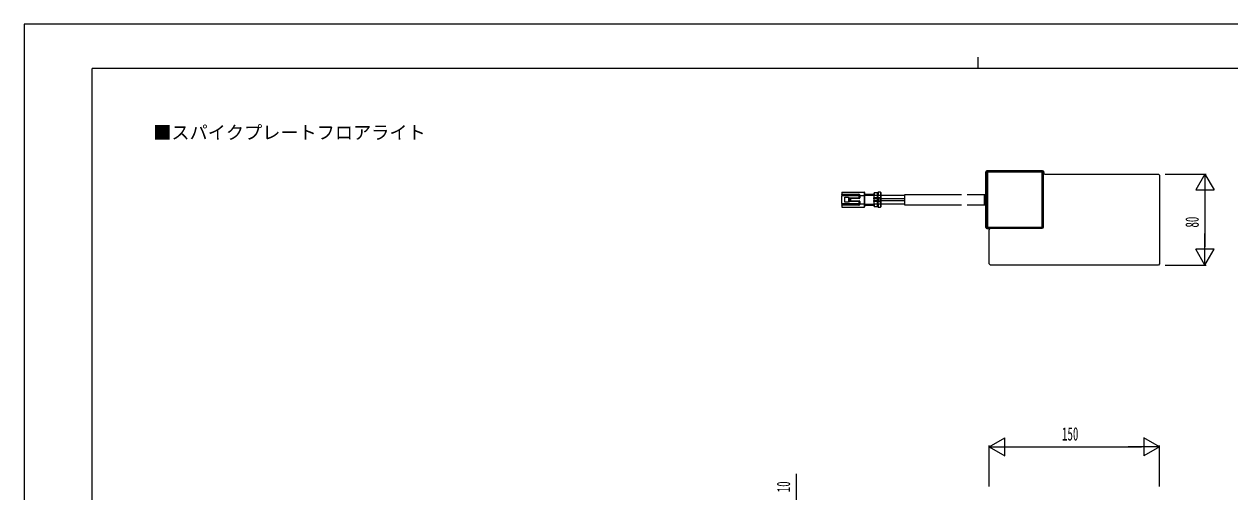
# Model space of a CAD drawing. Units: millimetres, scale not verified. Extents: x -841 to 841, y -594 to 594.
# Drawn here: x -841 to 221, y 182 to 594 of the extents above; entities that cross this region are included whole.
import ezdxf
from ezdxf.enums import TextEntityAlignment as Align

# ---------------------------------------------------------------- set-up
doc = ezdxf.new("R2010")
doc.units = ezdxf.units.MM
doc.header["$LTSCALE"] = 2
for name, color, linetype in [('0-1_USER1', 3, 'Continuous'), ('0-2_YKK_13', 4, 'Continuous'), ('0-3_YKK_D', 6, 'Continuous'), ('0-4_YKK_ZWAK', 7, 'Continuous')]:
    doc.layers.add(name, color=color, linetype=linetype)
doc.styles.add('ＭＳ ゴシック', font='')
doc.styles.get('ＭＳ ゴシック').set_extended_font_data('MS Gothic')

msp = doc.modelspace()

# ---------------------------------------------------------------- linework, layer by layer
at = {"layer": '0-2_YKK_13'}
for p, q in [((5.988, 414.969), (5.988, 464)), ((6.025, 463.964), (6.025, 415.005)), ((6.397, 463.591), (6.025, 463.964)), ((6.397, 463.591), (7.397, 463.591)), ((6.397, 463.591), (6.397, 415.378)), ((6.988, 465), (56.02, 465)), ((55.983, 464.963), (7.025, 464.963)), ((7.025, 464.963), (7.397, 464.591)), ((7.397, 464.591), (7.397, 463.591)), ((55.611, 464.591), (7.397, 464.591)), ((55.611, 463.591), (7.397, 463.591)), ((7.397, 463.591), (7.397, 415.378)), ((55.611, 464.591), (55.983, 464.963)), ((55.611, 463.591), (55.611, 464.591)), ((56.61, 463.591), (55.611, 463.591)), ((55.611, 415.378), (55.611, 463.591)), ((56.983, 463.964), (56.61, 463.591)), ((56.61, 415.378), (56.61, 463.591)), ((56.692, 415.296), (56.692, 462.196)), ((56.697, 462.966), (56.805, 463.038)), ((56.995, 462.665), (56.96, 462.665)), ((56.983, 463.366), (56.983, 463.966)), ((56.983, 463.371), (56.983, 463.964)), ((56.984, 463.476), (57.02, 463.476)), ((56.995, 461.758), (56.995, 462.665)), ((57.02, 464), (57.02, 463.476)), ((57.92, 461.984), (158.004, 461.984)), ((-120.846, 445.984), (-101.046, 445.984)), ((-120.846, 445.984), (-120.846, 444.448)), ((-120.846, 444.011), (-120.846, 444.196)), ((-120.846, 444.196), (-105.746, 444.196)), ((-120.846, 444.011), (-120.846, 442.838)), ((-105.746, 444.011), (-120.846, 444.011)), ((-120.846, 436.131), (-120.846, 442.838)), ((-105.796, 442.838), (-120.846, 442.838)), ((-120.846, 436.131), (-120.846, 434.958)), ((-120.846, 436.131), (-105.796, 436.131)), ((-118.046, 441.634), (-115.046, 441.634)), ((-118.046, 437.334), (-118.046, 441.634)), ((-115.046, 437.334), (-118.046, 437.334)), ((-115.046, 441.634), (-115.046, 437.334)), ((-114.046, 441.184), (-113.746, 440.884)), ((-114.046, 441.184), (-105.796, 441.184)), ((-114.046, 437.784), (-114.046, 441.184)), ((-105.796, 437.784), (-114.046, 437.784)), ((-113.746, 438.084), (-113.746, 440.884)), ((-105.796, 440.884), (-113.746, 440.884)), ((-105.796, 438.084), (-113.746, 438.084)), ((-113.096, 440.584), (-113.096, 438.384)), ((-105.446, 440.584), (-113.096, 440.584)), ((-113.096, 438.384), (-105.446, 438.384)), ((-105.796, 442.838), (-105.796, 441.184)), ((-105.146, 441.184), (-105.796, 441.184)), ((-105.796, 440.884), (-105.796, 441.184)), ((-105.446, 440.884), (-105.796, 440.884)), ((-105.446, 438.084), (-105.796, 438.084)), ((-105.796, 437.784), (-105.796, 436.131)), ((-105.746, 444.196), (-105.746, 444.011)), ((-105.746, 443.318), (-105.746, 444.011)), ((-105.746, 435.651), (-105.746, 434.958)), ((-105.446, 440.884), (-105.446, 440.584)), ((-105.446, 438.084), (-105.446, 438.384)), ((-105.146, 443.179), (-105.185, 443.523)), ((-105.176, 435.486), (-105.146, 435.79)), ((-105.146, 443.129), (-105.146, 443.179)), ((-105.146, 443.078), (-105.146, 443.129)), ((-105.146, 443.129), (-104.846, 443.129)), ((-105.146, 441.184), (-105.146, 443.078)), ((-105.146, 441.184), (-104.846, 441.184)), ((-105.146, 435.891), (-105.146, 437.784)), ((-105.146, 437.784), (-104.846, 437.784)), ((-105.146, 435.84), (-105.146, 435.891)), ((-105.146, 435.79), (-105.146, 435.84)), ((-105.146, 435.84), (-104.846, 435.84)), ((-104.847, 443.184), (-104.846, 443.129)), ((-104.847, 435.784), (-101.046, 435.784)), ((-104.846, 443.129), (-104.846, 441.184)), ((-104.846, 437.784), (-104.846, 435.84)), ((-101.046, 445.984), (-101.046, 443.184)), ((-101.046, 443.184), (-100.546, 443.184)), ((-101.046, 435.784), (-101.046, 432.984)), ((-101.046, 435.784), (-100.546, 435.784)), ((-100.546, 443.184), (-100.546, 445.484)), ((-92.596, 444.184), (-100.546, 444.184)), ((-100.546, 443.584), (-92.596, 443.584)), ((-100.546, 435.784), (-100.546, 443.184)), ((-100.546, 433.484), (-100.546, 435.784)), ((-92.596, 444.984), (-92.596, 443.384)), ((-92.596, 443.384), (-92.596, 441.034)), ((-92.596, 440.334), (-92.596, 441.034)), ((-92.436, 441.034), (-92.596, 441.034)), ((-92.596, 440.334), (-92.436, 440.334)), ((-92.596, 440.334), (-92.596, 438.634)), ((-92.596, 437.934), (-92.596, 438.634)), ((-92.436, 438.634), (-92.596, 438.634)), ((-92.596, 437.934), (-92.596, 435.584)), ((-92.596, 437.934), (-92.436, 437.934)), ((-92.596, 435.584), (-92.596, 433.984)), ((-92.396, 435.584), (-92.596, 435.584)), ((-88.126, 441.234), (-92.396, 441.234)), ((-92.396, 438.634), (-92.396, 440.334)), ((-88.126, 437.734), (-92.396, 437.734)), ((-92.396, 435.584), (-92.396, 433.816)), ((-89.496, 445.484), (-92.096, 445.484)), ((-88.896, 445.984), (-89.496, 445.484)), ((-89.496, 445.484), (-89.496, 445.484)), ((-89.496, 438.634), (-89.496, 440.334)), ((-89.466, 441.234), (-89.466, 443.384)), ((-89.466, 443.384), (-88.896, 443.384)), ((-89.466, 435.584), (-89.466, 437.734)), ((-88.896, 435.584), (-89.466, 435.584)), ((-88.896, 441.234), (-88.896, 443.384)), ((-88.896, 443.384), (-86.696, 443.384)), ((-88.896, 435.584), (-88.896, 437.734)), ((-88.896, 435.584), (-88.896, 432.984)), ((-86.696, 435.584), (-88.896, 435.584)), ((-88.146, 437.934), (-88.146, 441.034)), ((-86.996, 437.934), (-88.146, 437.934)), ((-86.996, 441.234), (-88.126, 441.234)), ((-88.126, 437.734), (-86.996, 437.734)), ((-86.696, 441.234), (-86.996, 441.234)), ((-86.996, 441.234), (-86.996, 441.034)), ((-86.496, 441.034), (-86.996, 441.034)), ((-86.996, 437.934), (-86.996, 437.734)), ((-86.996, 437.934), (-86.496, 437.934)), ((-86.696, 437.734), (-86.996, 437.734)), ((-86.696, 445.984), (-86.696, 443.384)), ((-86.496, 443.384), (-86.696, 443.384)), ((-86.696, 443.384), (-86.696, 441.234)), ((-86.696, 437.734), (-86.696, 435.584)), ((-86.496, 445.784), (-86.496, 443.384)), ((-86.496, 443.384), (-86.496, 441.034)), ((-65.496, 443.084), (-86.496, 443.084)), ((-86.496, 441.034), (-86.496, 437.934)), ((-86.496, 440.384), (-65.496, 440.384)), ((-65.496, 438.584), (-86.496, 438.584)), ((-86.496, 437.934), (-86.496, 435.584)), ((-86.496, 435.884), (-65.496, 435.884)), ((-86.496, 435.584), (-86.496, 433.184)), ((-15.496, 443.884), (-65.496, 443.884)), ((-65.496, 443.884), (-65.496, 435.084)), ((4.504, 443.884), (-10.496, 443.884)), ((5.988, 443.884), (4.504, 443.884)), ((4.504, 443.884), (4.504, 435.084)), ((-120.846, 434.77), (-120.846, 434.958)), ((-120.846, 434.958), (-105.746, 434.958)), ((-105.746, 434.773), (-120.846, 434.77)), ((-120.846, 434.518), (-120.846, 432.984)), ((-120.846, 432.984), (-101.046, 432.984)), ((-105.746, 434.958), (-105.746, 434.773)), ((-92.596, 435.384), (-100.546, 435.384)), ((-100.546, 434.784), (-92.596, 434.784)), ((-92.096, 433.484), (-89.496, 433.484)), ((-89.496, 433.484), (-88.896, 432.984)), ((-88.896, 432.984), (-86.696, 432.984)), ((-65.496, 435.084), (-15.496, 435.084)), ((-10.496, 435.084), (4.504, 435.084)), ((4.504, 435.084), (5.988, 435.084)), ((6.025, 415.005), (6.397, 415.378)), ((6.397, 415.378), (7.397, 415.378)), ((7.397, 414.378), (7.025, 414.006)), ((7.397, 414.378), (7.397, 415.378)), ((7.397, 415.378), (55.611, 415.378)), ((7.397, 414.378), (55.611, 414.378)), ((7.618, 414.006), (7.793, 414.268)), ((7.95, 414.183), (8.019, 414.286)), ((8.793, 414.296), (55.694, 414.296)), ((8.793, 414.296), (8.793, 414.296)), ((8.793, 414.296), (55.692, 414.296)), ((55.611, 415.378), (56.61, 415.378)), ((55.611, 414.378), (55.611, 415.378)), ((55.692, 414.296), (55.611, 414.378)), ((56.61, 415.378), (56.692, 415.296)), ((7.513, 413.969), (6.988, 413.969)), ((7.025, 414.006), (7.618, 414.006)), ((7.634, 413.993), (9.231, 413.993))]:
    msp.add_line(p, q, dxfattribs=at)
for points in [[(158.004, 461.984), (159.004, 460.984), (159.004, 382.984), (158.004, 381.984), (10.004, 381.984), (9.004, 382.984), (9.004, 413.068)], [(-114.046, 437.784), (-113.929, 437.902), (-113.832, 437.999), (-113.794, 438.036), (-113.767, 438.063), (-113.751, 438.079), (-113.746, 438.084)], [(-105.796, 442.838), (-105.759, 443.117), (-105.746, 443.318), (-105.525, 443.301), (-105.418, 443.279), (-105.322, 443.247), (-105.244, 443.209), (-105.188, 443.166), (-105.146, 443.078)], [(-105.146, 437.784), (-105.796, 437.784), (-105.796, 438.084)], [(-105.146, 435.891), (-105.188, 435.803), (-105.244, 435.76), (-105.322, 435.722), (-105.418, 435.69), (-105.525, 435.668), (-105.746, 435.651), (-105.759, 435.852), (-105.796, 436.131)], [(-104.847, 443.184), (-104.955, 443.183), (-105.008, 443.182), (-105.055, 443.181), (-105.094, 443.18), (-105.123, 443.18), (-105.146, 443.179)], [(-104.846, 435.84), (-104.847, 435.784), (-105.146, 435.79)], [(-104.847, 443.184), (-101.046, 443.184), (-101.046, 435.784)], [(-92.396, 445.153), (-92.396, 443.384), (-92.596, 443.384)], [(-92.436, 440.334), (-92.436, 441.034), (-88.146, 441.034)], [(-92.436, 438.634), (-88.596, 438.634), (-88.596, 440.334), (-92.436, 440.334)], [(-88.146, 437.934), (-92.436, 437.934), (-92.436, 438.634)], [(-92.096, 445.484), (-92.319, 445.375), (-92.396, 445.153)], [(-92.396, 441.234), (-92.396, 443.384), (-89.466, 443.384)], [(-89.466, 435.584), (-92.396, 435.584), (-92.396, 437.734)], [(-86.696, 445.984), (-88.896, 445.984), (-88.896, 443.384)], [(-88.146, 441.034), (-86.996, 441.034), (-86.996, 437.934)], [(-86.496, 435.584), (-86.696, 435.584), (-86.696, 432.984)], [(-92.396, 433.816), (-92.318, 433.593), (-92.096, 433.484)], [(7.513, 413.969), (7.706, 414.008), (7.74, 414.03)], [(8.059, 414.119), (7.882, 414.04), (7.695, 414.015)]]:
    msp.add_lwpolyline(points, dxfattribs=at)
for centre, radius, start, end in [((6.988, 464), 1, 90.00923, 179.99114), ((7.025, 463.963), 1, 90.01004, 179.98988), ((7.398, 463.591), 1, 90.04597, 179.95403), ((55.61, 463.591), 1, 0.04597, 89.95403), ((55.983, 463.963), 1, 0.01069, 89.98991), ((56.02, 464), 1, 0.00887, 89.99076), ((-142.923, 462.852), 199.616, 359.81152, 0.04619), ((57.92, 459.984), 2, 90, 127.88056), ((56.628, 463.355), 0.355, 299.03632, 2.5961), ((56.52, 463.476), 0.5, 332.74752, 0.01856), ((52.486, 462.903), 4.514, 356.98065, 4.61987), ((-113.394, 440.586), 0.298, 359.61838, 90.38162), ((-113.394, 438.382), 0.298, 269.59243, 0.40757), ((-105.869, 444.036), 1.2, 273.47031, 307.02875), ((-106.038, 434.473), 1.675, 57.81732, 81.68719), ((-105.77, 443.269), 0.928, 354.78591, 88.5005), ((-105.773, 443.414), 0.598, 10.56375, 87.40847), ((-105.759, 435.69), 0.918, 270.8291, 5.88459), ((-105.777, 435.564), 0.607, 272.95563, 352.59818), ((-105.446, 441.184), 0.3, 270, 0), ((-105.446, 441.184), 0.6, 270, 0), ((-105.446, 437.784), 0.6, 0, 90), ((-105.446, 437.784), 0.3, 0, 90), ((-101.046, 445.484), 0.5, 0, 90), ((-92.096, 444.984), 0.5, 89.99999, 180.00048), ((-92.411, 444.967), 0.186, 85.5233, 174.6799), ((-92.396, 441.034), 0.2, 90, 180), ((-92.396, 437.934), 0.2, 180, 270), ((-92.154, 441.082), 0.286, 147.90674, 189.66809), ((-92.154, 437.886), 0.286, 170.33191, 212.09326), ((-130.763, 443.848), 41.3, 359.35659, 2.27058), ((-121.834, 434.994), 32.374, 357.32758, 1.04525), ((-86.696, 445.784), 0.2, 0, 90), ((-86.696, 441.034), 0.2, 0, 90), ((-86.696, 437.934), 0.2, 270, 0), ((-101.046, 433.484), 0.5, 270, 0), ((-92.411, 434.002), 0.186, 185.31995, 274.4797), ((-92.096, 433.984), 0.5, 180, 270.00004), ((-86.696, 433.184), 0.2, 270, 0), ((6.988, 414.969), 1, 180.00923, 269.99076), ((7.025, 415.005), 1, 180.01004, 269.98988), ((7.398, 415.378), 1, 180.04597, 269.95403), ((7.634, 414.36), 0.355, 267.40492, 330.96375), ((8.62, 402.769), 11.529, 89.14164, 94.11424), ((8.543, 425.854), 11.559, 267.27883, 271.23483), ((11.004, 413.068), 2, 142.12565, 180), ((55.61, 415.378), 1, 270.04597, 359.95403), ((55.692, 415.296), 1, 270.02077, 359.97923)]:
    msp.add_arc(centre, radius, start, end, dxfattribs=at)
for centre, start_param, end_param in [((-88.126, 441.034), 3.14159265, 4.71238898), ((-88.126, 437.934), 4.71238898, 6.28318531)]:
    msp.add_ellipse(centre, major_axis=(0, -0.2), ratio=0.10011, start_param=start_param, end_param=end_param, dxfattribs=at)
at = {"layer": '0-3_YKK_D'}
for p, q in [((164.004, 461.984), (200.004, 461.984)), ((199.004, 461.984), (191.004, 448.128)), ((199.004, 461.984), (207.004, 448.128)), ((199.004, 461.984), (199.004, 434.272)), ((191.004, 448.128), (207.004, 448.128)), ((199.004, 445.984), (199.004, 397.984)), ((199.004, 381.984), (199.004, 409.697)), ((199.004, 381.984), (191.004, 395.841)), ((207.004, 395.841), (191.004, 395.841)), ((199.004, 381.984), (207.004, 395.841)), ((164.004, 381.984), (200.004, 381.984)), ((9.004, 221.984), (22.86, 229.984)), ((22.86, 213.984), (22.86, 229.984)), ((159.004, 221.984), (145.148, 229.984)), ((145.148, 229.984), (145.148, 213.984)), ((9.004, 186.984), (9.004, 222.984)), ((9.004, 221.984), (22.86, 213.984)), ((9.004, 221.984), (36.717, 221.984)), ((25.004, 221.984), (143.004, 221.984)), ((159.004, 221.984), (131.291, 221.984)), ((159.004, 221.984), (145.148, 213.984)), ((159.004, 186.984), (159.004, 222.984))]:
    msp.add_line(p, q, dxfattribs=at)
msp.add_lwpolyline([(-160.846, 165.984), (-160.846, 175.984), (-160.846, 198.064)], dxfattribs=at)
at = {"layer": '0-4_YKK_ZWAK'}
for p, q in [((-0.996, 565), (-0.996, 555)), ((779.004, 555), (-780.996, 555)), ((-780.996, -505), (-780.996, 555))]:
    msp.add_line(p, q, dxfattribs=at)
msp.add_lwpolyline([(-841, -594), (841, -594), (841, 594), (-841, 594)], close=True, dxfattribs=at)

# ---------------------------------------------------------------- texts
at = {"layer": '0-1_USER1', "style": 'ＭＳ ゴシック'}
msp.add_text('■スパイクプレートフロアライト', height=11.73, dxfattribs=at).set_placement((-727.291, 489.222), align=Align.BOTTOM_LEFT)
at = {"layer": '0-3_YKK_D', "style": 'ＭＳ ゴシック', "width": 0.6}
for s, p in [('80', (197.004, 414.944)), ('10', (-162.846, 181.984))]:
    msp.add_text(s, height=11.73, rotation=90, dxfattribs=at).set_placement(p, align=Align.BOTTOM_LEFT)
msp.add_text('150', height=11.73, dxfattribs=at).set_placement((73.124, 223.984), align=Align.BOTTOM_LEFT)

doc.saveas('drawing.dxf')
